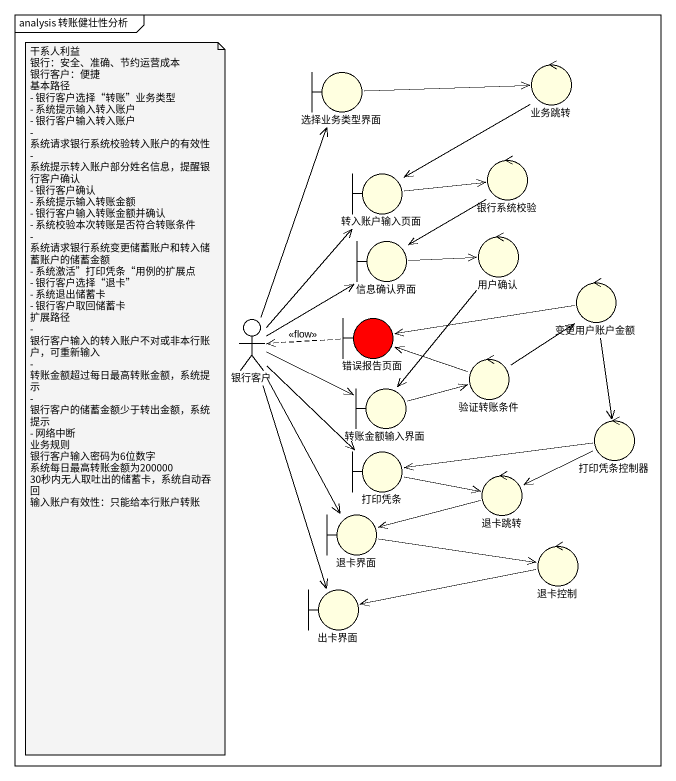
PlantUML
@startuml
mainframe analysis 转账健壮性分析
boundary 选择业务类型界面 #FFFFE0
control 业务跳转 #FFFFE0
boundary 转入账户输入页面 #FFFFE0
control 银行系统校验 #FFFFE0
boundary 信息确认界面 #FFFFE0
control 用户确认 #FFFFE0
control 变更用户账户金额 #FFFFE0
actor 银行客户
boundary 错误报告页面 #FF0000
boundary 转账金额输入界面 #FFFFE0
control 验证转账条件 #FFFFE0
control 打印凭条控制器 #FFFFE0
boundary 打印凭条 #FFFFE0
boundary 退卡界面 #FFFFE0
control 退卡跳转 #FFFFE0
control 退卡控制 #FFFFE0
boundary 出卡界面 #FFFFE0
选择业务类型界面 -right-> 业务跳转
业务跳转 --> 转入账户输入页面
转入账户输入页面 -right-> 银行系统校验
银行系统校验 --> 信息确认界面
信息确认界面 -right-> 用户确认
用户确认 --> 转账金额输入界面
变更用户账户金额 -left-> 错误报告页面
变更用户账户金额 --> 打印凭条控制器
银行客户 -up-> 选择业务类型界面
银行客户 -up-> 转入账户输入页面
银行客户 -up-> 信息确认界面
银行客户 -right-> 转账金额输入界面
银行客户 --> 打印凭条
银行客户 --> 退卡界面
银行客户 --> 出卡界面
错误报告页面 .left.> 银行客户 : <<flow>>
转账金额输入界面 -right-> 验证转账条件
验证转账条件 -up-> 变更用户账户金额
验证转账条件 -left-> 错误报告页面
打印凭条控制器 -left-> 打印凭条
打印凭条控制器 -left-> 退卡跳转
打印凭条 -right-> 退卡跳转
退卡界面 -right-> 退卡控制
退卡跳转 -left-> 退卡界面
退卡控制 -left-> 出卡界面
note as N1
  干系人利益
  银行：安全、准确、节约运营成本
  银行客户：便捷
  基本路径
  - 银行客户选择“转账”业务类型
  - 系统提示输入转入账户
  - 银行客户输入转入账户
  - 系统请求银行系统校验转入账户的有效性
  - 系统提示转入账户部分姓名信息，提醒银行客户确认
  - 银行客户确认
  - 系统提示输入转账金额
  - 银行客户输入转账金额并确认
  - 系统校验本次转账是否符合转账条件
  - 系统请求银行系统变更储蓄账户和转入储蓄账户的储蓄金额
  - 系统激活”打印凭条“用例的扩展点
  - 银行客户选择“退卡”
  - 系统退出储蓄卡
  - 银行客户取回储蓄卡
  扩展路径
  - 银行客户输入的转入账户不对或非本行账户，可重新输入
  - 转账金额超过每日最高转账金额，系统提示
  - 银行客户的储蓄金额少于转出金额，系统提示
  - 网络中断
  业务规则
  银行客户输入密码为6位数字
  系统每日最高转账金额为200000
  30秒内无人取吐出的储蓄卡，系统自动吞回
  输入账户有效性：只能给本行账户转账
end note
@enduml
